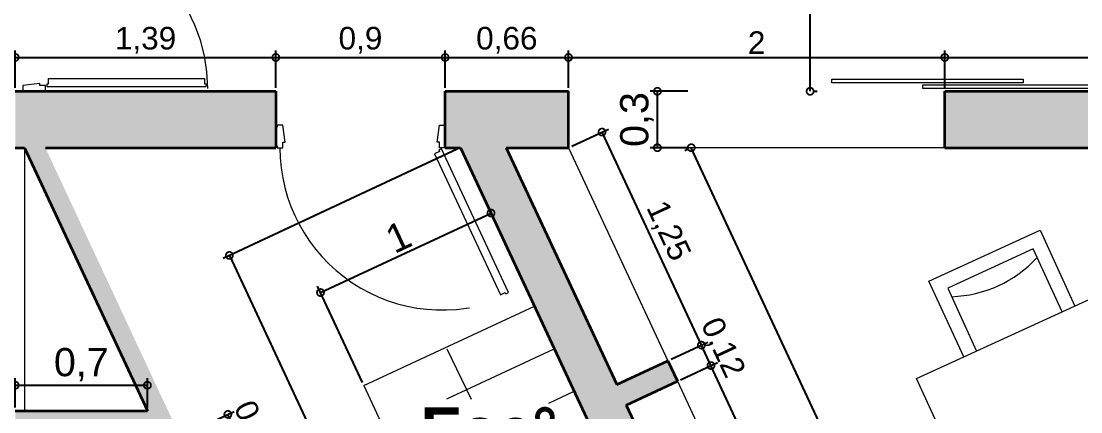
# Model space of a CAD drawing. Header units: millimetres. Extents: x 110427 to 125914, y 76277 to 76441.
# Drawn here: x 114091.39 to 114097.03, y 76338.94 to 76341.02 of the extents above; entities that cross this region are included whole.
import ezdxf

# ---------------------------------------------------------------- set-up
doc = ezdxf.new("R2010")
doc.units = ezdxf.units.MM
doc.linetypes.add('JIS_02_0.7', pattern=[1.35, 0.75, -0.6])
for name, color, linetype, lineweight in [('04_CIVIL A CONSTRUIR', 250, 'Continuous', 35), ('06_CIVIL VISTAS GRUESA', 244, 'Continuous', 13), ('07_CIVIL VISTAS MEDIA', 143, 'Continuous', 9), ('08_CIVIL VISTAS FINO', 251, 'Continuous', 5), ('09_CIVIL PROYECCIONES', 230, 'JIS_02_0.7', 5), ('11_CARPINTERIA Y MOBILIARIO', 141, 'Continuous', 9), ('12_HATCH', 8, 'Continuous', 9), ('13_COTAS', 8, 'Continuous', 9)]:
    doc.layers.add(name, color=color, linetype=linetype, lineweight=lineweight)
doc.layers.add('14_TEXTOS', color=4, linetype='Continuous')
doc.styles.add('JDS1', font='GOTHICB.TTF')
doc.styles.add('Swis721 BT', font='swiss.ttf')
doc.dimstyles.new('ISO-23', dxfattribs={"dimscale": 0.03, "dimtxt": 5, "dimasz": 2.5, "dimexe": 1.25, "dimexo": 0.625, "dimtad": 1, "dimtxsty": 'Swis721 BT', "dimblk": 'DOTSMALL', "dimcen": 2.5, "dimclrt": 150, "dimadec": 0, "dimazin": 0, "dimtfac": 1, "dimtmove": 0, "dimatfit": 3, "dimfxl": 0, "dimarcsym": 0})

# ---------------------------------------------------------------- blocks, each defined once
blk = doc.blocks.new('_DotSmall')
at = {"color": 0, "linetype": 'ByBlock', "const_width": 0.5}
blk.add_lwpolyline([(-0.0625, 0, 1), (0.0625, 0, 1)], format="xyb", close=True, dxfattribs=at)
blk = doc.blocks.new('*D567')
at = {"layer": '13_COTAS', "color": 0, "lineweight": -2}
for p, q in [((114094.9391, 76340.3413), (114094.9221, 76340.3334)), ((114098.6366, 76332.4563), (114094.9561, 76340.3492)), ((114098.632, 76332.4541), (114098.6706, 76332.4721))]:
    blk.add_line(p, q, dxfattribs=at)
at = {"layer": 'Defpoints', "color": 0}
for p in [(114094.9561, 76340.3492), (114094.9561, 76340.3492), (114098.615, 76332.4462)]:
    blk.add_point(p, dxfattribs=at)
at = {"layer": '13_COTAS', "color": 0, "lineweight": -2, "xscale": 0.075, "yscale": 0.075, "zscale": 0.075}
for p, rotation in [((114094.9561, 76340.3492), 114.9999989492913), ((114098.6366, 76332.4563), 294.9999989492912)]:
    blk.add_blockref('_DotSmall', p, dxfattribs=dict(at, rotation=rotation))
at = {"layer": '13_COTAS', "color": 150, "insert": (114096.8953, 76336.4489), "char_height": 0.15, "attachment_point": 5, "rotation": 295, "style": 'Swis721 BT'}
blk.add_mtext('8,71', dxfattribs=at)
blk = doc.blocks.new('*D532')
at = {"layer": '13_COTAS', "color": 0, "lineweight": -2}
for p, q in [((114094.9373, 76340.6492), (114094.7385, 76340.6492)), ((114094.776, 76340.3492), (114094.776, 76340.6492)), ((114094.9373, 76340.3492), (114094.7385, 76340.3492))]:
    blk.add_line(p, q, dxfattribs=at)
at = {"layer": 'Defpoints', "color": 0}
for p in [(114094.776, 76340.6492), (114094.9561, 76340.6492), (114094.9561, 76340.3492)]:
    blk.add_point(p, dxfattribs=at)
at = {"layer": '13_COTAS', "color": 0, "lineweight": -2, "xscale": 0.075, "yscale": 0.075, "zscale": 0.075}
for p, rotation in [((114094.776, 76340.6492), 90), ((114094.776, 76340.3492), 270)]:
    blk.add_blockref('_DotSmall', p, dxfattribs=dict(at, rotation=rotation))
at = {"layer": '13_COTAS', "color": 150, "insert": (114094.6669, 76340.4992), "char_height": 0.15, "attachment_point": 5, "rotation": 90, "style": 'Swis721 BT'}
blk.add_mtext('0,3', dxfattribs=at)
blk = doc.blocks.new('*D533')
at = {"layer": '13_COTAS', "color": 0, "lineweight": -2}
for p, q in [((114095.5878, 76340.6492), (114095.5878, 76342.1493)), ((114095.6065, 76342.1493), (114095.6253, 76342.1493)), ((114095.6065, 76340.6492), (114095.6253, 76340.6492))]:
    blk.add_line(p, q, dxfattribs=at)
at = {"layer": 'Defpoints', "color": 0}
for p in [(114095.5878, 76342.1493), (114095.5878, 76342.1493), (114095.5878, 76340.6492)]:
    blk.add_point(p, dxfattribs=at)
at = {"layer": '13_COTAS', "color": 0, "lineweight": -2, "xscale": 0.075, "yscale": 0.075, "zscale": 0.075}
for p, rotation in [((114095.5878, 76342.1493), 90), ((114095.5878, 76340.6492), 270)]:
    blk.add_blockref('_DotSmall', p, dxfattribs=dict(at, rotation=rotation))
at = {"layer": '13_COTAS', "color": 150, "insert": (114095.4967, 76341.3993), "char_height": 0.12, "attachment_point": 5, "rotation": 90, "style": 'Swis721 BT'}
blk.add_mtext('1,5', dxfattribs=at)
blk = doc.blocks.new('*D624')
at = {"layer": '13_COTAS', "color": 0, "lineweight": -2}
for p, q in [((114099.3585, 76338.9735), (114099.2745, 76339.1536)), ((114095.6651, 76337.4292), (114099.2904, 76339.1196)), ((114095.7333, 76337.283), (114095.6493, 76337.4631))]:
    blk.add_line(p, q, dxfattribs=at)
at = {"layer": 'Defpoints', "color": 0}
for p in [(114099.2904, 76339.1196), (114099.3664, 76338.9565), (114095.7412, 76337.266)]:
    blk.add_point(p, dxfattribs=at)
at = {"layer": '13_COTAS', "color": 0, "lineweight": -2, "xscale": 0.075, "yscale": 0.075, "zscale": 0.075}
for p, rotation in [((114099.2904, 76339.1196), 24.99999753929723), ((114095.6651, 76337.4292), 204.9999975392973)]:
    blk.add_blockref('_DotSmall', p, dxfattribs=dict(at, rotation=rotation))
at = {"layer": '13_COTAS', "color": 150, "insert": (114097.251, 76338.2721), "char_height": 0.15, "attachment_point": 5, "rotation": 25, "style": 'Swis721 BT'}
blk.add_mtext('4', dxfattribs=at)
blk = doc.blocks.new('*D626')
at = {"layer": '13_COTAS', "color": 0, "lineweight": -2}
for p, q in [((114092.9855, 76339.5791), (114093.8918, 76340.0017)), ((114094.1146, 76339.524), (114093.8759, 76340.0357)), ((114093.2082, 76339.1014), (114092.9696, 76339.6131))]:
    blk.add_line(p, q, dxfattribs=at)
at = {"layer": 'Defpoints', "color": 0}
for p in [(114093.8918, 76340.0017), (114094.1225, 76339.507), (114093.2161, 76339.0844)]:
    blk.add_point(p, dxfattribs=at)
at = {"layer": '13_COTAS', "color": 0, "lineweight": -2, "xscale": 0.075, "yscale": 0.075, "zscale": 0.075}
for p, rotation in [((114093.8918, 76340.0017), 24.99999999807174), ((114092.9855, 76339.5791), 204.9999999980717)]:
    blk.add_blockref('_DotSmall', p, dxfattribs=dict(at, rotation=rotation))
at = {"layer": '13_COTAS', "color": 150, "insert": (114093.399, 76339.8754), "char_height": 0.15, "attachment_point": 5, "rotation": 25, "style": 'Swis721 BT'}
blk.add_mtext('1', dxfattribs=at)
blk = doc.blocks.new('*D604')
at = {"layer": '13_COTAS', "color": 0, "lineweight": -2}
for p, q in [((114091.363, 76340.668), (114091.363, 76340.8668)), ((114092.748, 76340.668), (114092.748, 76340.8668)), ((114091.363, 76340.8293), (114092.748, 76340.8293))]:
    blk.add_line(p, q, dxfattribs=at)
at = {"layer": 'Defpoints', "color": 0}
for p in [(114092.748, 76340.8293), (114091.363, 76340.6492), (114092.748, 76340.6492)]:
    blk.add_point(p, dxfattribs=at)
at = {"layer": '13_COTAS', "color": 0, "lineweight": -2, "xscale": 0.075, "yscale": 0.075, "zscale": 0.075, "rotation": 180}
blk.add_blockref('_DotSmall', (114091.363, 76340.8293), dxfattribs=at)
at = {"layer": '13_COTAS', "color": 0, "lineweight": -2, "xscale": 0.075, "yscale": 0.075, "zscale": 0.075}
blk.add_blockref('_DotSmall', (114092.748, 76340.8293), dxfattribs=at)
at = {"layer": '13_COTAS', "color": 150, "insert": (114092.0555, 76340.9204), "char_height": 0.12, "attachment_point": 5, "style": 'Swis721 BT'}
blk.add_mtext('1,39', dxfattribs=at)
blk = doc.blocks.new('*D605')
at = {"layer": '13_COTAS', "color": 0, "lineweight": -2}
for p, q in [((114092.748, 76340.668), (114092.748, 76340.8668)), ((114093.648, 76340.668), (114093.648, 76340.8668)), ((114092.748, 76340.8293), (114093.648, 76340.8293))]:
    blk.add_line(p, q, dxfattribs=at)
at = {"layer": 'Defpoints', "color": 0}
for p in [(114093.648, 76340.8293), (114092.748, 76340.6492), (114093.648, 76340.6492)]:
    blk.add_point(p, dxfattribs=at)
at = {"layer": '13_COTAS', "color": 0, "lineweight": -2, "xscale": 0.075, "yscale": 0.075, "zscale": 0.075, "rotation": 180}
blk.add_blockref('_DotSmall', (114092.748, 76340.8293), dxfattribs=at)
at = {"layer": '13_COTAS', "color": 0, "lineweight": -2, "xscale": 0.075, "yscale": 0.075, "zscale": 0.075}
blk.add_blockref('_DotSmall', (114093.648, 76340.8293), dxfattribs=at)
at = {"layer": '13_COTAS', "color": 150, "insert": (114093.198, 76340.9204), "char_height": 0.12, "attachment_point": 5, "style": 'Swis721 BT'}
blk.add_mtext('0,9', dxfattribs=at)
blk = doc.blocks.new('*D606')
at = {"layer": '13_COTAS', "color": 0, "lineweight": -2}
for p, q in [((114093.648, 76340.668), (114093.648, 76340.8668)), ((114094.3035, 76340.668), (114094.3035, 76340.8668)), ((114093.648, 76340.8293), (114094.3035, 76340.8293))]:
    blk.add_line(p, q, dxfattribs=at)
at = {"layer": 'Defpoints', "color": 0}
for p in [(114094.3035, 76340.8293), (114093.648, 76340.6492), (114094.3035, 76340.6492)]:
    blk.add_point(p, dxfattribs=at)
at = {"layer": '13_COTAS', "color": 0, "lineweight": -2, "xscale": 0.075, "yscale": 0.075, "zscale": 0.075, "rotation": 180}
blk.add_blockref('_DotSmall', (114093.648, 76340.8293), dxfattribs=at)
at = {"layer": '13_COTAS', "color": 0, "lineweight": -2, "xscale": 0.075, "yscale": 0.075, "zscale": 0.075}
blk.add_blockref('_DotSmall', (114094.3035, 76340.8293), dxfattribs=at)
at = {"layer": '13_COTAS', "color": 150, "insert": (114093.9757, 76340.9204), "char_height": 0.12, "attachment_point": 5, "style": 'Swis721 BT'}
blk.add_mtext('0,66', dxfattribs=at)
blk = doc.blocks.new('*D538')
at = {"layer": '13_COTAS', "color": 0, "lineweight": -2}
for p, q in [((114094.3035, 76340.668), (114094.3035, 76340.8668)), ((114096.3035, 76340.668), (114096.3035, 76340.8668)), ((114094.3035, 76340.8293), (114096.3035, 76340.8293))]:
    blk.add_line(p, q, dxfattribs=at)
at = {"layer": 'Defpoints', "color": 0}
for p in [(114096.3035, 76340.8293), (114094.3035, 76340.6492), (114096.3035, 76340.6492)]:
    blk.add_point(p, dxfattribs=at)
at = {"layer": '13_COTAS', "color": 0, "lineweight": -2, "xscale": 0.075, "yscale": 0.075, "zscale": 0.075, "rotation": 180}
blk.add_blockref('_DotSmall', (114094.3035, 76340.8293), dxfattribs=at)
at = {"layer": '13_COTAS', "color": 0, "lineweight": -2, "xscale": 0.075, "yscale": 0.075, "zscale": 0.075}
blk.add_blockref('_DotSmall', (114096.3035, 76340.8293), dxfattribs=at)
at = {"layer": '13_COTAS', "color": 150, "insert": (114095.3035, 76340.9081), "char_height": 0.12, "attachment_point": 5, "style": 'Swis721 BT'}
blk.add_mtext('2', dxfattribs=at)
blk = doc.blocks.new('*D539')
at = {"layer": '13_COTAS', "color": 0, "lineweight": -2}
for p, q in [((114096.3035, 76340.668), (114096.3035, 76340.8668)), ((114099.0478, 76340.668), (114099.0478, 76340.8668)), ((114096.3035, 76340.8293), (114099.0478, 76340.8293))]:
    blk.add_line(p, q, dxfattribs=at)
at = {"layer": 'Defpoints', "color": 0}
for p in [(114099.0478, 76340.8293), (114096.3035, 76340.6492), (114099.0478, 76340.6492)]:
    blk.add_point(p, dxfattribs=at)
at = {"layer": '13_COTAS', "color": 0, "lineweight": -2, "xscale": 0.075, "yscale": 0.075, "zscale": 0.075, "rotation": 180}
blk.add_blockref('_DotSmall', (114096.3035, 76340.8293), dxfattribs=at)
at = {"layer": '13_COTAS', "color": 0, "lineweight": -2, "xscale": 0.075, "yscale": 0.075, "zscale": 0.075}
blk.add_blockref('_DotSmall', (114099.0478, 76340.8293), dxfattribs=at)
at = {"layer": '13_COTAS', "color": 150, "insert": (114097.6757, 76340.9204), "char_height": 0.12, "attachment_point": 5, "style": 'Swis721 BT'}
blk.add_mtext('2,74', dxfattribs=at)
blk = doc.blocks.new('*D616')
at = {"layer": '13_COTAS', "color": 0, "lineweight": -2}
for p, q in [((114091.363, 76338.9681), (114091.363, 76339.1236)), ((114092.0654, 76338.9681), (114092.0654, 76339.1236)), ((114091.363, 76339.0861), (114092.0654, 76339.0861))]:
    blk.add_line(p, q, dxfattribs=at)
at = {"layer": 'Defpoints', "color": 0}
for p in [(114092.0654, 76339.0861), (114091.363, 76338.9493), (114092.0654, 76338.9493)]:
    blk.add_point(p, dxfattribs=at)
at = {"layer": '13_COTAS', "color": 0, "lineweight": -2, "xscale": 0.075, "yscale": 0.075, "zscale": 0.075, "rotation": 180}
blk.add_blockref('_DotSmall', (114091.363, 76339.0861), dxfattribs=at)
at = {"layer": '13_COTAS', "color": 0, "lineweight": -2, "xscale": 0.075, "yscale": 0.075, "zscale": 0.075}
blk.add_blockref('_DotSmall', (114092.0654, 76339.0861), dxfattribs=at)
at = {"layer": '13_COTAS', "color": 150, "insert": (114091.7142, 76339.1953), "char_height": 0.15, "attachment_point": 5, "style": 'Swis721 BT'}
blk.add_mtext('0,7', dxfattribs=at)
blk = doc.blocks.new('*D619')
at = {"layer": '13_COTAS', "color": 0, "lineweight": -2}
for p, q in [((114092.1205, 76338.7572), (114092.5271, 76338.9468)), ((114092.6302, 76338.637), (114092.4931, 76338.931)), ((114092.2576, 76338.4632), (114092.6642, 76338.6528))]:
    blk.add_line(p, q, dxfattribs=at)
at = {"layer": 'Defpoints', "color": 0}
for p in [(114092.4931, 76338.931), (114092.1035, 76338.7493), (114092.2406, 76338.4553)]:
    blk.add_point(p, dxfattribs=at)
at = {"layer": '13_COTAS', "color": 0, "lineweight": -2, "xscale": 0.075, "yscale": 0.075, "zscale": 0.075}
for p, rotation in [((114092.4931, 76338.931), 115.0000000016302), ((114092.6302, 76338.637), 295.0000000016302)]:
    blk.add_blockref('_DotSmall', p, dxfattribs=dict(at, rotation=rotation))
at = {"layer": '13_COTAS', "color": 150, "insert": (114092.6353, 76338.8417), "char_height": 0.12, "attachment_point": 5, "rotation": 295, "style": 'Swis721 BT'}
blk.add_mtext('0,32', dxfattribs=at)
blk = doc.blocks.new('*D649')
at = {"layer": '13_COTAS', "color": 0, "lineweight": -2}
for p, q in [((114093.7127, 76340.3413), (114092.4674, 76339.7606)), ((114092.5014, 76339.7765), (114094.7959, 76334.8559)), ((114096.0072, 76335.4207), (114094.7619, 76334.84))]:
    blk.add_line(p, q, dxfattribs=at)
at = {"layer": 'Defpoints', "color": 0}
for p in [(114093.7297, 76340.3492), (114096.0242, 76335.4286), (114094.7959, 76334.8559)]:
    blk.add_point(p, dxfattribs=at)
at = {"layer": '13_COTAS', "color": 0, "lineweight": -2, "xscale": 0.075, "yscale": 0.075, "zscale": 0.075}
for p, rotation in [((114092.5014, 76339.7765), 114.9999999980233), ((114094.7959, 76334.8559), 294.9999999980233)]:
    blk.add_blockref('_DotSmall', p, dxfattribs=dict(at, rotation=rotation))
at = {"layer": '13_COTAS', "color": 150, "insert": (114093.7476, 76337.3623), "char_height": 0.15, "attachment_point": 5, "rotation": 295, "style": 'Swis721 BT'}
blk.add_mtext('5,43', dxfattribs=at)
blk = doc.blocks.new('*D653')
at = {"layer": '13_COTAS', "color": 0, "lineweight": -2}
for p, q in [((114094.8994, 76339.1155), (114095.0948, 76339.2066)), ((114096.0442, 76337.082), (114095.0608, 76339.1908)), ((114095.8828, 76337.0067), (114096.0782, 76337.0978))]:
    blk.add_line(p, q, dxfattribs=at)
at = {"layer": 'Defpoints', "color": 0}
for p in [(114095.0608, 76339.1908), (114094.8825, 76339.1076), (114095.8658, 76336.9988)]:
    blk.add_point(p, dxfattribs=at)
at = {"layer": '13_COTAS', "color": 0, "lineweight": -2, "xscale": 0.075, "yscale": 0.075, "zscale": 0.075}
for p, rotation in [((114095.0608, 76339.1908), 115.0000465365312), ((114096.0442, 76337.082), 295.0000465365312)]:
    blk.add_blockref('_DotSmall', p, dxfattribs=dict(at, rotation=rotation))
at = {"layer": '13_COTAS', "color": 150, "insert": (114095.6351, 76338.1749), "char_height": 0.12, "attachment_point": 5, "rotation": 295, "style": 'Swis721 BT'}
blk.add_mtext('2,33', dxfattribs=at)
blk = doc.blocks.new('*D654')
at = {"layer": '13_COTAS', "color": 0, "lineweight": -2}
for p, q in [((114094.8487, 76339.2243), (114095.0441, 76339.3154)), ((114095.0608, 76339.1908), (114095.0101, 76339.2995)), ((114094.8994, 76339.1155), (114095.0948, 76339.2066))]:
    blk.add_line(p, q, dxfattribs=at)
at = {"layer": 'Defpoints', "color": 0}
for p in [(114095.0101, 76339.2995), (114094.8317, 76339.2164), (114094.8824, 76339.1076)]:
    blk.add_point(p, dxfattribs=at)
at = {"layer": '13_COTAS', "color": 0, "lineweight": -2, "xscale": 0.075, "yscale": 0.075, "zscale": 0.075}
for p, rotation in [((114095.0101, 76339.2995), 114.9999999825203), ((114095.0608, 76339.1908), 294.9999999825203)]:
    blk.add_blockref('_DotSmall', p, dxfattribs=dict(at, rotation=rotation))
at = {"layer": '13_COTAS', "color": 150, "insert": (114095.118, 76339.2837), "char_height": 0.12, "attachment_point": 5, "rotation": 295, "style": 'Swis721 BT'}
blk.add_mtext('0,12', dxfattribs=at)
blk = doc.blocks.new('*D655')
at = {"layer": '13_COTAS', "color": 0, "lineweight": -2}
for p, q in [((114094.3205, 76340.3572), (114094.5158, 76340.4483)), ((114095.0101, 76339.2995), (114094.4819, 76340.4324)), ((114094.8487, 76339.2243), (114095.0441, 76339.3154))]:
    blk.add_line(p, q, dxfattribs=at)
at = {"layer": 'Defpoints', "color": 0}
for p in [(114094.4819, 76340.4324), (114094.3035, 76340.3492), (114094.8317, 76339.2164)]:
    blk.add_point(p, dxfattribs=at)
at = {"layer": '13_COTAS', "color": 0, "lineweight": -2, "xscale": 0.075, "yscale": 0.075, "zscale": 0.075}
for p, rotation in [((114094.4819, 76340.4324), 114.9999033215552), ((114095.0101, 76339.2995), 294.9999033215552)]:
    blk.add_blockref('_DotSmall', p, dxfattribs=dict(at, rotation=rotation))
at = {"layer": '13_COTAS', "color": 150, "insert": (114094.8285, 76339.9045), "char_height": 0.12, "attachment_point": 5, "rotation": 294.9999, "style": 'Swis721 BT'}
blk.add_mtext('1,25', dxfattribs=at)

msp = doc.modelspace()

# ---------------------------------------------------------------- hatches: boundary and pattern name
at = {"layer": '12_HATCH'}
h = msp.add_hatch(color=1, dxfattribs=at)
h.dxf.hatch_style = 1
h.paths.add_polyline_path([(114092.748, 76340.6492), (114091.363, 76340.6492), (114091.363, 76340.3492), (114091.413, 76340.3492), (114092.0654, 76338.9493), (114091.363, 76338.9493), (114091.363, 76338.7493), (114092.1035, 76338.7493), (114092.2406, 76338.4553), (114092.3765, 76338.5187), (114091.523, 76340.3492), (114092.748, 76340.3492)])
h = msp.add_hatch(color=1, dxfattribs=at)
h.dxf.hatch_style = 1
h.paths.add_polyline_path([(114094.3035, 76340.6492), (114093.648, 76340.6492), (114093.648, 76340.3492), (114093.7297, 76340.3492), (114096.0243, 76335.4286), (114096.4955, 76335.6484), (114096.4448, 76335.7571), (114096.1729, 76335.6304), (114095.6446, 76336.7633), (114095.9165, 76336.89), (114095.8658, 76336.9988), (114095.5939, 76336.872), (114094.6106, 76338.9808), (114094.8825, 76339.1076), (114094.8317, 76339.2164), (114094.5598, 76339.0896), (114093.9725, 76340.3492), (114094.3035, 76340.3492)])
h = msp.add_hatch(color=1, dxfattribs=at)
h.dxf.hatch_style = 1
h.paths.add_polyline_path([(114099.048, 76340.6493), (114096.3035, 76340.6492), (114096.3035, 76340.3492), (114098.717, 76340.3492), (114098.8985, 76339.96), (114099.0344, 76340.0234), (114098.8825, 76340.3492), (114099.048, 76340.3493)])

# ---------------------------------------------------------------- linework, layer by layer
at = {"layer": '04_CIVIL A CONSTRUIR'}
for p, q in [((114091.363, 76340.6492), (114092.748, 76340.6492)), ((114092.748, 76340.6492), (114092.748, 76340.3492)), ((114093.648, 76340.6492), (114094.3035, 76340.6492)), ((114093.648, 76340.3492), (114093.648, 76340.6492)), ((114094.3035, 76340.3492), (114094.3035, 76340.6492)), ((114096.3035, 76340.6492), (114099.048, 76340.6492)), ((114096.3035, 76340.3492), (114096.3035, 76340.6492)), ((114091.363, 76340.3492), (114091.4126, 76340.3492)), ((114091.4126, 76340.3492), (114092.0654, 76338.9493)), ((114091.523, 76340.3492), (114092.748, 76340.3492)), ((114093.648, 76340.3492), (114093.7297, 76340.3492)), ((114093.7297, 76340.3492), (114096.0242, 76335.4286)), ((114093.9725, 76340.3492), (114094.3035, 76340.3492)), ((114093.9725, 76340.3492), (114094.5598, 76339.0896)), ((114096.3035, 76340.3492), (114098.717, 76340.3492)), ((114094.5598, 76339.0896), (114094.8317, 76339.2164)), ((114094.8317, 76339.2164), (114094.8825, 76339.1076)), ((114094.6106, 76338.9808), (114094.8825, 76339.1076)), ((114094.6106, 76338.9808), (114095.5939, 76336.872)), ((114091.363, 76338.9493), (114092.0654, 76338.9493))]:
    msp.add_line(p, q, dxfattribs=at)
at = {"layer": '06_CIVIL VISTAS GRUESA'}
for p, q in [((114093.2161, 76339.0844), (114094.1225, 76339.507)), ((114093.6568, 76339.014), (114094.2281, 76339.2805)), ((114093.2161, 76339.0844), (114093.7439, 76337.9527)), ((114094.1998, 76338.9914), (114094.3338, 76339.0539))]:
    msp.add_line(p, q, dxfattribs=at)
at = {"layer": '07_CIVIL VISTAS MEDIA'}
msp.add_line((114091.413, 76340.3492), (114091.413, 76338.9493), dxfattribs=at)
at = {"layer": '08_CIVIL VISTAS FINO'}
msp.add_line((114093.6564, 76339.2799), (114093.7856, 76339.0117), dxfattribs=at)
at = {"layer": '09_CIVIL PROYECCIONES', "ltscale": 2}
msp.add_line((114096.3035, 76340.3492), (114094.3035, 76340.3492), dxfattribs=at)
for centre, start, end in [((114091.523, 76340.6642), 0, 90), ((114093.633, 76340.3492), 180, 292.6362)]:
    msp.add_arc(centre, 0.863, start, end, dxfattribs=at)
at = {"layer": '11_CARPINTERIA Y MOBILIARIO'}
for p, q in [((114091.413, 76340.6492), (114091.363, 76340.6492)), ((114094.3035, 76340.3492), (114094.8317, 76339.2164)), ((114096.2196, 76339.6395), (114096.8106, 76339.9101)), ((114096.8106, 76339.9101), (114096.9949, 76339.5074)), ((114096.7736, 76339.8107), (114096.319, 76339.6026)), ((114096.9267, 76339.4762), (114096.7736, 76339.8107)), ((114096.4039, 76339.2368), (114096.2196, 76339.6395)), ((114096.319, 76339.6026), (114096.4721, 76339.2681)), ((114094.8825, 76339.1076), (114095.8658, 76336.9988))]:
    msp.add_line(p, q, dxfattribs=at)
for points in [[(114091.513, 76340.6492), (114091.523, 76340.6492), (114091.523, 76340.6792), (114091.494, 76340.6792), (114091.494, 76340.6914), (114091.403, 76340.6795), (114091.403, 76340.6492), (114091.413, 76340.6492)], [(114092.755, 76340.3592), (114092.755, 76340.3492), (114092.785, 76340.3492), (114092.785, 76340.3782), (114092.7972, 76340.3782), (114092.7852, 76340.4692), (114092.755, 76340.4692), (114092.755, 76340.4592)], [(114093.648, 76340.3592), (114093.648, 76340.3492), (114093.618, 76340.3492), (114093.618, 76340.3782), (114093.6058, 76340.3782), (114093.6178, 76340.4692), (114093.648, 76340.4692), (114093.648, 76340.4592)]]:
    msp.add_lwpolyline(points, dxfattribs=at)
for points in [[(114092.377, 76340.6882), (114092.3756, 76340.6727), (114091.5333, 76340.6727), (114091.5319, 76340.6882), (114091.5405, 76340.6882), (114091.5405, 76340.7167), (114092.3685, 76340.7167), (114092.3685, 76340.6882)], [(114096.7201, 76340.6942), (114095.7035, 76340.6942), (114095.7035, 76340.7142), (114096.7201, 76340.7142)], [(114097.2035, 76340.6642), (114096.1868, 76340.6642), (114096.1868, 76340.6842), (114097.2035, 76340.6842)], [(114093.9708, 76339.5714), (114093.9842, 76339.5792), (114093.6282, 76340.3426), (114093.6136, 76340.3373), (114093.6172, 76340.3296), (114093.5914, 76340.3175), (114093.9413, 76339.5671), (114093.9672, 76339.5792)], [(114098.1191, 76337.7124), (114097.028, 76337.2129), (114096.1539, 76339.1224), (114097.245, 76339.6219)]]:
    msp.add_lwpolyline(points, close=True, dxfattribs=at)
msp.add_arc((114096.3174, 76340.2067), 0.65, 271.9773, 317.2171, dxfattribs=at)

# ---------------------------------------------------------------- texts
at = {"layer": '14_TEXTOS', "insert": (114093.8806, 76338.8426), "char_height": 0.25, "width": 1.378078, "attachment_point": 5, "style": 'JDS1'}
msp.add_mtext('Esc%%D', dxfattribs=at)

# ---------------------------------------------------------------- dimensions: what is measured, and where the dimension line sits
at = {"layer": '13_COTAS'}
dim = msp.add_linear_dim(base=(114095.5878, 76342.1493), p1=(114095.5878, 76340.6492), p2=(114095.5878, 76342.1493), angle=90, dimstyle='ISO-23', override={"dimtxt": 4}, dxfattribs=at)
dim.commit()
dim.dimension.update_dxf_attribs({"geometry": '*D533', "text_midpoint": (114095.4967, 76341.3993)})
for base, p1, p2, picture, middle in [((114092.74799, 76340.8293), (114091.36295, 76340.64924), (114092.74799, 76340.64924), '*D604', (114092.05547, 76340.9204)), ((114093.648, 76340.8293), (114092.748, 76340.6492), (114093.648, 76340.6492), '*D605', (114093.198, 76340.9204)), ((114094.3035, 76340.8293), (114093.648, 76340.6492), (114094.3035, 76340.6492), '*D606', (114093.9757, 76340.9204)), ((114096.3035, 76340.8293), (114094.3035, 76340.6492), (114096.3035, 76340.6492), '*D538', (114095.3035, 76340.9081)), ((114099.0478, 76340.8293), (114096.3035, 76340.6492), (114099.0478, 76340.6492), '*D539', (114097.6757, 76340.9204))]:
    dim = msp.add_linear_dim(base=base, p1=p1, p2=p2, dimstyle='ISO-23', override={"dimtxt": 4}, dxfattribs=at)
    dim.commit()
    dim.dimension.update_dxf_attribs({"geometry": picture, "text_midpoint": middle})
for base, p1, p2, angle, picture, middle in [((114094.776, 76340.6492), (114094.9561, 76340.3492), (114094.9561, 76340.6492), 90, '*D532', (114094.776, 76340.4992)), ((114099.2904, 76339.1196), (114095.7412, 76337.266), (114099.3664, 76338.9565), 205, '*D624', (114097.2906, 76338.1871))]:
    dim = msp.add_linear_dim(base=base, p1=p1, p2=p2, angle=angle, dimstyle='ISO-23', dxfattribs=at)
    dim.commit()
    dim.dimension.update_dxf_attribs({"geometry": picture, "text_midpoint": middle, "dimtype": 160})
for p1, p2, picture, middle in [((114094.8317, 76339.2164), (114094.3035, 76340.3492), '*D655', (114094.8285, 76339.9045)), ((114095.8658, 76336.9988), (114094.8825, 76339.1076), '*D653', (114095.6351, 76338.1749))]:
    dim = msp.add_aligned_dim(p1=p1, p2=p2, distance=-0.1968, dimstyle='ISO-23', override={"dimtxt": 4}, dxfattribs=at)
    dim.commit()
    dim.dimension.update_dxf_attribs({"geometry": picture, "text_midpoint": middle})
for p1, p2, distance, picture, middle in [((114093.7297, 76340.3492), (114096.0242, 76335.4286), -1.3553, '*D649', (114093.7476, 76337.3623)), ((114093.2161, 76339.0844), (114094.1225, 76339.507), 0.5459, '*D626', (114093.399, 76339.8754))]:
    dim = msp.add_aligned_dim(p1=p1, p2=p2, distance=distance, dimstyle='ISO-23', dxfattribs=at)
    dim.commit()
    dim.dimension.update_dxf_attribs({"geometry": picture, "text_midpoint": middle})
dim = msp.add_linear_dim(base=(114094.9561, 76340.3492), p1=(114098.615, 76332.4462), p2=(114094.9561, 76340.3492), angle=295, dimstyle='ISO-23', dxfattribs=at)
dim.commit()
dim.dimension.update_dxf_attribs({"geometry": '*D567', "text_midpoint": (114096.8953, 76336.4489)})
for base, p1, p2, picture, middle in [((114095.0101, 76339.2995), (114094.8824, 76339.1076), (114094.8317, 76339.2164), '*D654', (114095.0355, 76339.2452)), ((114092.4931, 76338.931), (114092.2406, 76338.4553), (114092.1035, 76338.7493), '*D619', (114092.5527, 76338.8032))]:
    dim = msp.add_linear_dim(base=base, p1=p1, p2=p2, angle=115, dimstyle='ISO-23', override={"dimtxt": 4}, dxfattribs=at)
    dim.commit()
    dim.dimension.update_dxf_attribs({"geometry": picture, "text_midpoint": middle, "dimtype": 161})
dim = msp.add_linear_dim(base=(114092.0654, 76339.0861), p1=(114091.363, 76338.9493), p2=(114092.0654, 76338.9493), dimstyle='ISO-23', dxfattribs=at)
dim.commit()
dim.dimension.update_dxf_attribs({"geometry": '*D616', "text_midpoint": (114091.7142, 76339.1953)})

doc.saveas('drawing.dxf')
